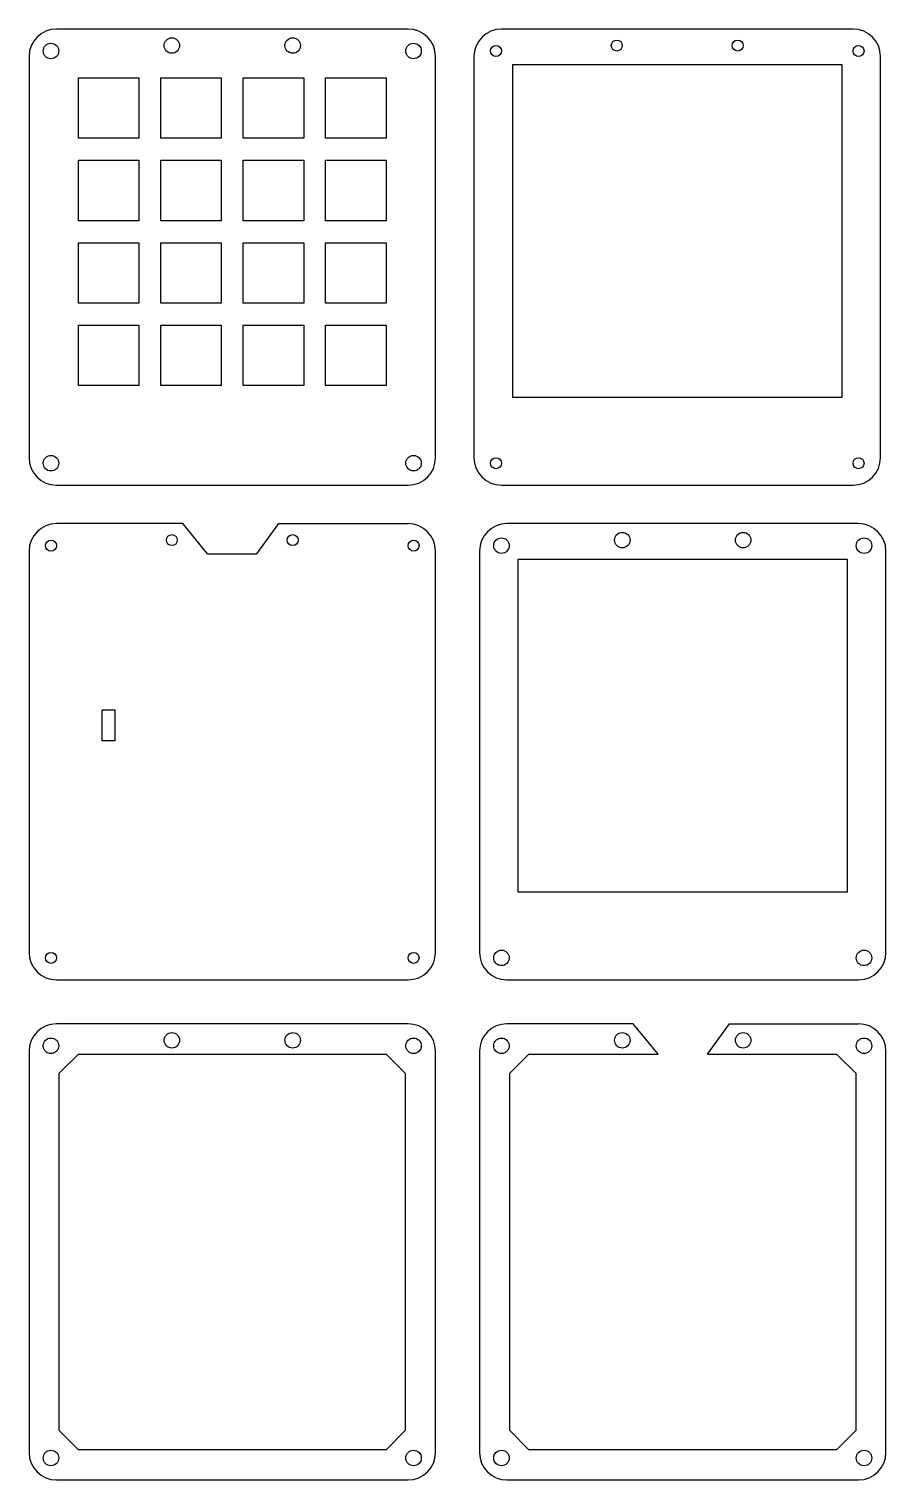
# Model space of a CAD drawing. Extents: x 37 to 235, y -300 to 35.
import ezdxf

# ---------------------------------------------------------------- set-up
doc = ezdxf.new("R2010")
doc.units = 0
doc.header["$MEASUREMENT"] = 0
doc.layers.add('BLACK', color=7, linetype='CONTINUOUS')

msp = doc.modelspace()

# ---------------------------------------------------------------- linework, layer by layer
at = {"layer": 'BLACK', "linetype": 'CONTINUOUS'}
for p, q in [((124.46, 34.925), (43.18, 34.925)), ((227.33, 34.925), (146.05, 34.925)), ((36.83, 28.575), (36.83, -64.135)), ((130.81, -64.135), (130.81, 28.575)), ((139.7, 28.575), (139.7, -64.135)), ((233.68, -64.135), (233.68, 28.575)), ((48.26, 23.6538), (62.23, 23.6538)), ((48.26, 9.6838), (48.26, 23.6538)), ((62.23, 23.6538), (62.23, 9.6838)), ((67.31, 23.6538), (81.28, 23.6538)), ((67.31, 9.6838), (67.31, 23.6538)), ((81.28, 23.6538), (81.28, 9.6838)), ((86.36, 23.6538), (100.33, 23.6538)), ((86.36, 9.6838), (86.36, 23.6538)), ((100.33, 23.6538), (100.33, 9.6838)), ((105.41, 23.6538), (119.38, 23.6538)), ((105.41, 9.6838), (105.41, 23.6538)), ((119.38, 23.6538), (119.38, 9.6838)), ((224.79, 26.67), (148.59, 26.67)), ((148.59, 26.67), (148.59, -50.165)), ((224.79, -50.165), (224.79, 26.67)), ((62.23, 9.6838), (48.26, 9.6838)), ((81.28, 9.6838), (67.31, 9.6838)), ((100.33, 9.6838), (86.36, 9.6838)), ((119.38, 9.6838), (105.41, 9.6838)), ((48.26, -9.3662), (48.26, 4.6038)), ((48.26, 4.6038), (62.23, 4.6038)), ((62.23, 4.6038), (62.23, -9.3662)), ((67.31, -9.3662), (67.31, 4.6038)), ((67.31, 4.6038), (81.28, 4.6038)), ((81.28, 4.6038), (81.28, -9.3662)), ((86.36, -9.3662), (86.36, 4.6038)), ((86.36, 4.6038), (100.33, 4.6038)), ((100.33, 4.6038), (100.33, -9.3662)), ((105.41, -9.3662), (105.41, 4.6038)), ((105.41, 4.6038), (119.38, 4.6038)), ((119.38, 4.6038), (119.38, -9.3662)), ((62.23, -9.3662), (48.26, -9.3662)), ((81.28, -9.3662), (67.31, -9.3662)), ((100.33, -9.3662), (86.36, -9.3662)), ((119.38, -9.3662), (105.41, -9.3662)), ((48.26, -14.446), (62.23, -14.446)), ((48.26, -28.416), (48.26, -14.446)), ((62.23, -14.446), (62.23, -28.416)), ((67.31, -14.446), (81.28, -14.446)), ((67.31, -28.416), (67.31, -14.446)), ((81.28, -14.446), (81.28, -28.416)), ((86.36, -14.446), (100.33, -14.446)), ((86.36, -28.416), (86.36, -14.446)), ((100.33, -14.446), (100.33, -28.416)), ((105.41, -14.446), (119.38, -14.446)), ((105.41, -28.416), (105.41, -14.446)), ((119.38, -14.446), (119.38, -28.416)), ((62.23, -28.416), (48.26, -28.416)), ((81.28, -28.416), (67.31, -28.416)), ((100.33, -28.416), (86.36, -28.416)), ((119.38, -28.416), (105.41, -28.416)), ((48.26, -47.466), (48.26, -33.496)), ((48.26, -33.496), (62.23, -33.496)), ((62.23, -33.496), (62.23, -47.466)), ((67.31, -47.466), (67.31, -33.496)), ((67.31, -33.496), (81.28, -33.496)), ((81.28, -33.496), (81.28, -47.466)), ((86.36, -47.466), (86.36, -33.496)), ((86.36, -33.496), (100.33, -33.496)), ((100.33, -33.496), (100.33, -47.466)), ((105.41, -47.466), (105.41, -33.496)), ((105.41, -33.496), (119.38, -33.496)), ((119.38, -33.496), (119.38, -47.466)), ((62.23, -47.466), (48.26, -47.466)), ((81.28, -47.466), (67.31, -47.466)), ((100.33, -47.466), (86.36, -47.466)), ((119.38, -47.466), (105.41, -47.466)), ((148.59, -50.165), (224.79, -50.165)), ((43.18, -70.485), (124.46, -70.485)), ((146.05, -70.485), (227.33, -70.485)), ((72.39, -79.375), (43.18, -79.375)), ((78.105, -86.36), (72.39, -79.375)), ((89.535, -86.36), (94.615, -79.375)), ((94.615, -79.375), (124.46, -79.375)), ((228.6, -79.375), (147.32, -79.375)), ((36.83, -85.725), (36.83, -178.435)), ((78.105, -86.36), (89.535, -86.36)), ((130.81, -178.435), (130.81, -85.725)), ((140.97, -85.725), (140.97, -178.435)), ((234.95, -178.435), (234.95, -85.725)), ((149.86, -87.63), (149.86, -164.465)), ((226.06, -87.63), (149.86, -87.63)), ((226.06, -164.465), (226.06, -87.63)), ((53.721, -129.54), (53.721, -122.428)), ((53.721, -122.428), (56.642, -122.428)), ((56.642, -122.428), (56.642, -129.54)), ((56.642, -129.54), (53.721, -129.54)), ((149.86, -164.465), (226.06, -164.465)), ((43.18, -184.785), (124.46, -184.785)), ((147.32, -184.785), (228.6, -184.785)), ((124.46, -194.945), (43.18, -194.945)), ((176.53, -194.945), (147.32, -194.945)), ((182.245, -201.93), (176.53, -194.945)), ((193.675, -201.93), (198.755, -194.945)), ((198.755, -194.945), (228.6, -194.945)), ((36.83, -201.295), (36.83, -294.005)), ((43.815, -206.375), (48.26, -201.93)), ((48.26, -201.93), (119.38, -201.93)), ((119.38, -201.93), (123.825, -206.375)), ((130.81, -294.005), (130.81, -201.295)), ((140.97, -201.295), (140.97, -294.005)), ((147.955, -206.375), (152.4, -201.93)), ((152.4, -201.93), (182.245, -201.93)), ((193.675, -201.93), (223.52, -201.93)), ((223.52, -201.93), (227.965, -206.375)), ((234.95, -294.005), (234.95, -201.295)), ((43.815, -288.925), (43.815, -206.375)), ((123.825, -206.375), (123.825, -288.925)), ((147.955, -288.925), (147.955, -206.375)), ((227.965, -206.375), (227.965, -288.925)), ((48.26, -293.37), (43.815, -288.925)), ((123.825, -288.925), (119.38, -293.37)), ((152.4, -293.37), (147.955, -288.925)), ((227.965, -288.925), (223.52, -293.37)), ((119.38, -293.37), (48.26, -293.37)), ((223.52, -293.37), (152.4, -293.37)), ((43.18, -300.355), (124.46, -300.355)), ((147.32, -300.355), (228.6, -300.355))]:
    msp.add_line(p, q, dxfattribs=at)
at = {"layer": 'BLACK'}
for centre, radius in [((41.91, 29.845), 1.796), ((69.85, 31.115), 1.796), ((97.79, 31.115), 1.796), ((125.73, 29.845), 1.796), ((144.78, 29.845), 1.27), ((172.72, 31.115), 1.27), ((200.66, 31.115), 1.27), ((228.6, 29.845), 1.27), ((41.91, -65.405), 1.796), ((125.73, -65.405), 1.796), ((144.78, -65.405), 1.27), ((228.6, -65.405), 1.27), ((41.91, -84.455), 1.27), ((69.85, -83.185), 1.27), ((97.79, -83.185), 1.27), ((125.73, -84.455), 1.27), ((146.05, -84.455), 1.796), ((173.99, -83.185), 1.796), ((201.93, -83.185), 1.796), ((229.87, -84.455), 1.796), ((41.91, -179.705), 1.27), ((125.73, -179.705), 1.27), ((146.05, -179.705), 1.796), ((229.87, -179.705), 1.796), ((69.85, -198.755), 1.796), ((97.79, -198.755), 1.796), ((173.99, -198.755), 1.796), ((201.93, -198.755), 1.796), ((41.91, -200.025), 1.796), ((125.73, -200.025), 1.796), ((146.05, -200.025), 1.796), ((229.87, -200.025), 1.796), ((41.91, -295.275), 1.796), ((125.73, -295.275), 1.796), ((146.05, -295.275), 1.796), ((229.87, -295.275), 1.796)]:
    msp.add_circle(centre, radius, dxfattribs=at)
for centre, start, end in [((43.18, 28.575), 90, 180), ((124.46, 28.575), 0, 90), ((146.05, 28.575), 90, 180), ((227.33, 28.575), 0, 90), ((43.18, -64.135), 180, 270), ((124.46, -64.135), -90, 0), ((146.05, -64.135), 180, 270), ((227.33, -64.135), -90, 0), ((43.18, -85.725), 90, 180), ((124.46, -85.725), 0, 90), ((147.32, -85.725), 90, 180), ((228.6, -85.725), 0, 90), ((43.18, -178.435), 180, 270), ((124.46, -178.435), -90, 0), ((147.32, -178.435), 180, 270), ((228.6, -178.435), -90, 0), ((43.18, -201.295), 90, 180), ((124.46, -201.295), 0, 90), ((147.32, -201.295), 90, 180), ((228.6, -201.295), 0, 90), ((43.18, -294.005), 180, 270), ((124.46, -294.005), -90, 0), ((147.32, -294.005), 180, 270), ((228.6, -294.005), -90, 0)]:
    msp.add_arc(centre, 6.35, start, end, dxfattribs=at)

doc.saveas('drawing.dxf')
